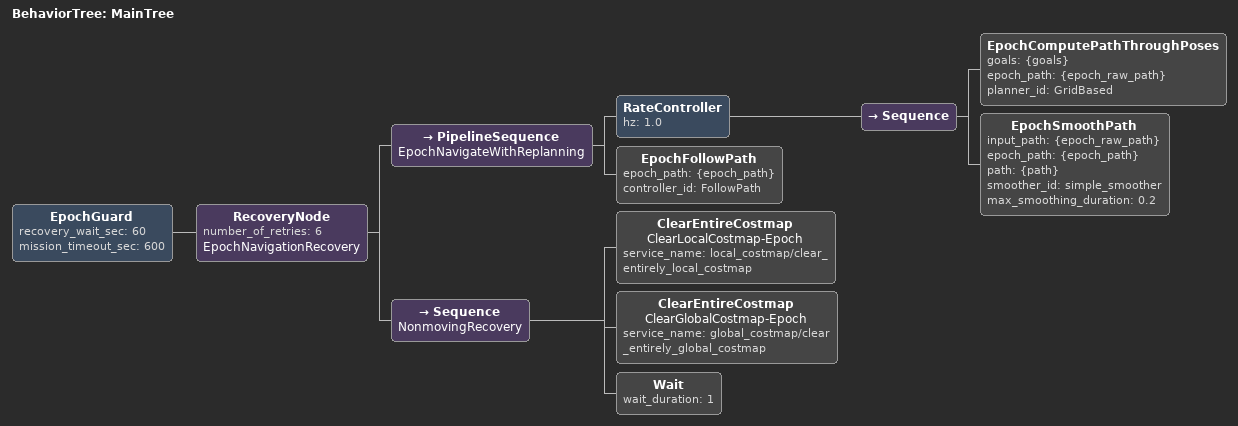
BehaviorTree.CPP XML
<root main_tree_to_execute="MainTree">
  <BehaviorTree ID="MainTree">
    <!-- Retain the business goal while localization is unavailable. A fresh
         request/typed path is mandatory after every revoked gate session. -->
    <EpochGuard recovery_wait_sec="60" mission_timeout_sec="600">
      <RecoveryNode number_of_retries="6" name="EpochNavigationRecovery">
        <PipelineSequence name="EpochNavigateWithReplanning">
          <RateController hz="1.0">
            <Sequence>
              <EpochComputePathThroughPoses goals="{goals}" epoch_path="{epoch_raw_path}" planner_id="GridBased"/>
              <EpochSmoothPath input_path="{epoch_raw_path}" epoch_path="{epoch_path}" path="{path}"
                               smoother_id="simple_smoother" max_smoothing_duration="0.2"/>
            </Sequence>
          </RateController>
          <EpochFollowPath epoch_path="{epoch_path}" controller_id="FollowPath"/>
        </PipelineSequence>
        <Sequence name="NonmovingRecovery">
          <ClearEntireCostmap name="ClearLocalCostmap-Epoch" service_name="local_costmap/clear_entirely_local_costmap"/>
          <ClearEntireCostmap name="ClearGlobalCostmap-Epoch" service_name="global_costmap/clear_entirely_global_costmap"/>
          <Wait wait_duration="1"/>
        </Sequence>
      </RecoveryNode>
    </EpochGuard>
  </BehaviorTree>
</root>
